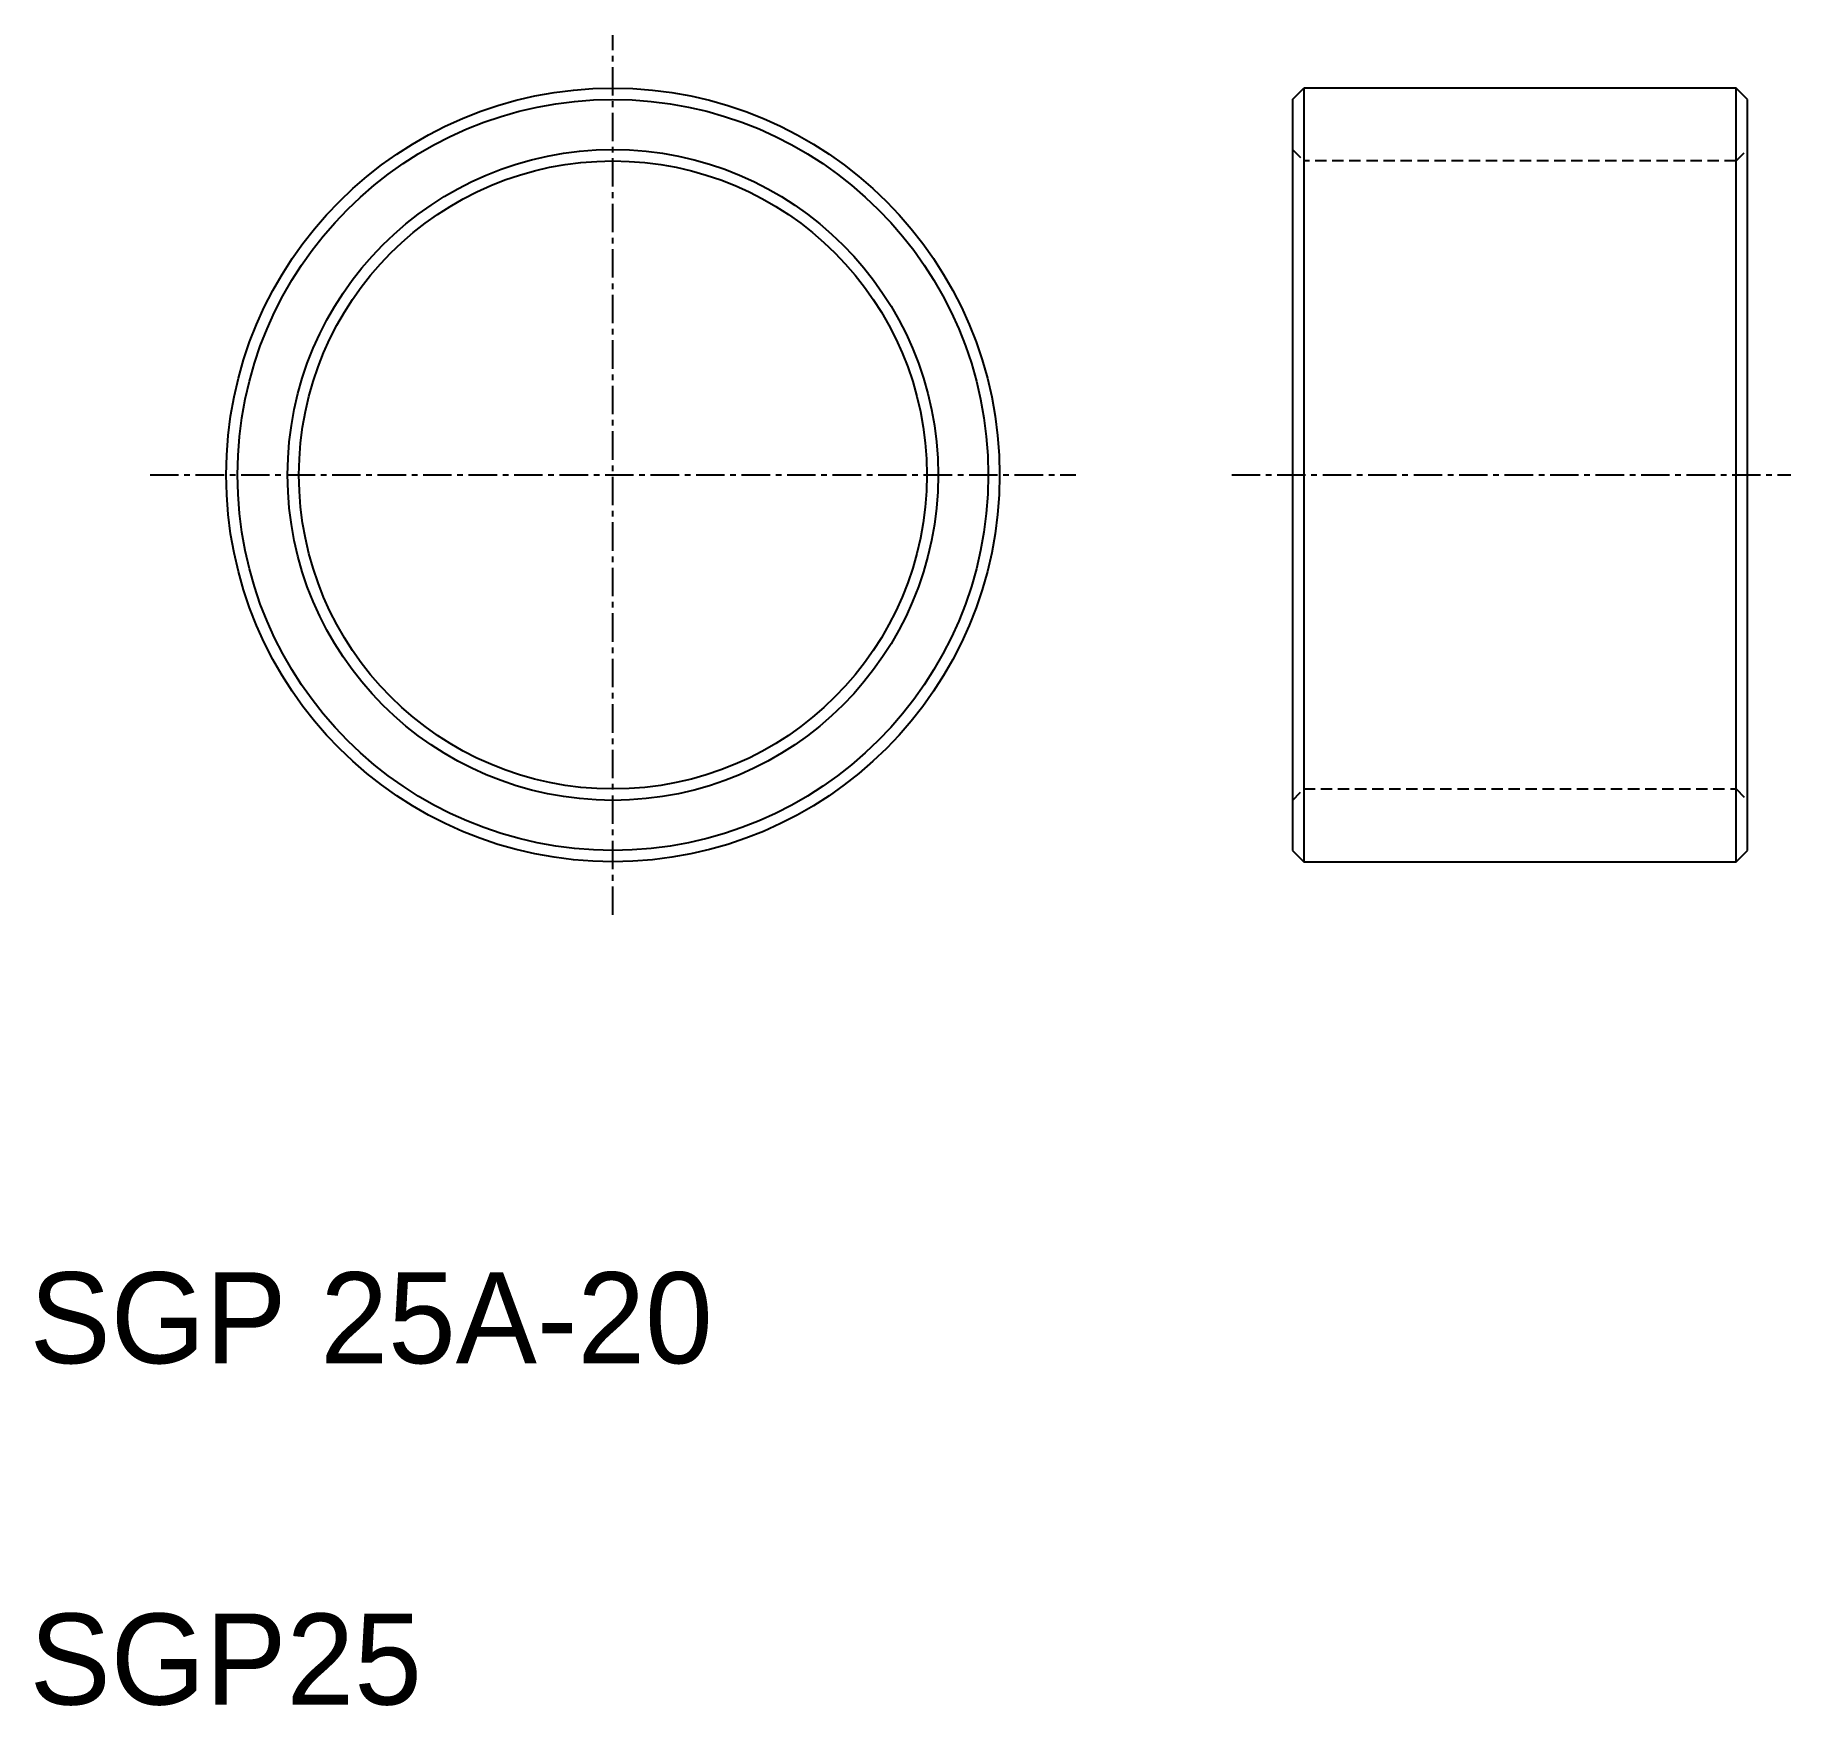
# Model space of a CAD drawing. Extents: x 10.2 to 87.4, y 9.9 to 83.4.
import ezdxf

# ---------------------------------------------------------------- set-up
doc = ezdxf.new("R2010")
doc.units = 0
doc.linetypes.add('CENTER', pattern=[2, 1.25, -0.25, 0.25, -0.25])
doc.linetypes.add('DASHED', pattern=[0.75, 0.5, -0.25])
doc.layers.get('0').update_dxf_attribs({"linetype": 'CONTINUOUS'})
doc.layers.add('CENTER', color=1, linetype='CENTER')

msp = doc.modelspace()

# ---------------------------------------------------------------- linework, layer by layer
at = {"color": 7, "linetype": 'CONTINUOUS'}
for p, q in [((65.511, 80.538), (66.011, 81.038)), ((65.511, 80.538), (65.511, 47.538)), ((85.011, 81.038), (66.011, 81.038)), ((66.011, 81.038), (66.011, 47.038)), ((85.011, 47.038), (85.011, 81.038)), ((85.511, 80.538), (85.011, 81.038)), ((85.511, 47.538), (85.511, 80.538)), ((65.511, 47.538), (66.011, 47.038)), ((85.011, 47.038), (85.511, 47.538)), ((66.011, 47.038), (85.011, 47.038))]:
    msp.add_line(p, q, dxfattribs=at)
at = {"color": 3, "linetype": 'DASHED'}
for p, q in [((65.511, 78.338), (66.011, 77.838)), ((85.011, 77.838), (85.511, 78.338)), ((85.011, 77.838), (66.011, 77.838)), ((65.511, 49.738), (66.011, 50.238)), ((66.011, 50.238), (85.011, 50.238)), ((85.011, 50.238), (85.511, 49.738))]:
    msp.add_line(p, q, dxfattribs=at)
at = {"color": 7, "linetype": 'CONTINUOUS'}
for radius in [17, 16.5, 14.3, 13.8]:
    msp.add_circle((35.641, 64.038), radius, dxfattribs=at)
at = {"layer": 'CENTER', "color": 1, "linetype": 'CENTER'}
for p, q in [((35.641, 44.708), (35.641, 83.367)), ((15.298, 64.038), (55.984, 64.038)), ((62.841, 64.038), (87.423, 64.038))]:
    msp.add_line(p, q, dxfattribs=at)

# ---------------------------------------------------------------- texts
at = {"color": 7, "linetype": 'CONTINUOUS'}
for s, p in [('SGP 25A-20', (10, 25)), ('SGP25', (10, 10))]:
    msp.add_text(s, height=4, dxfattribs=at).set_placement(p)

doc.saveas('drawing.dxf')
